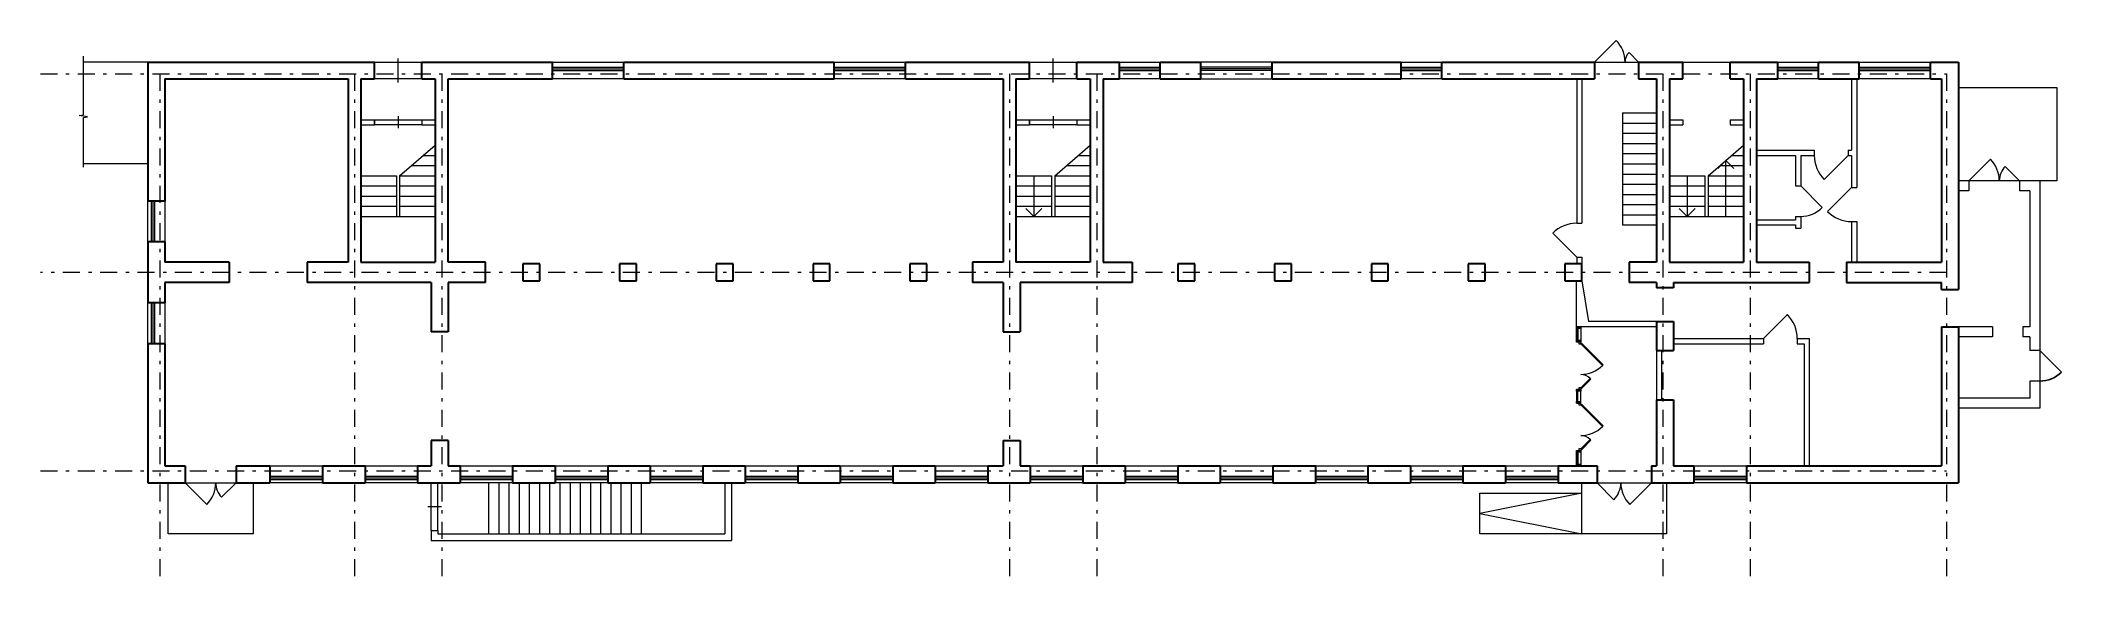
# Model space of a CAD drawing. Header units: metres. Extents: x 11.3 to 70.9, y 12 to 28.
import ezdxf

# ---------------------------------------------------------------- set-up
doc = ezdxf.new("R2010")
doc.units = ezdxf.units.M
doc.header["$MEASUREMENT"] = 0
doc.linetypes.add('( Dashdot )', pattern=[1.001, 0.5, -0.25, 0.001, -0.25])
doc.linetypes.add('DGN Style 3', pattern=[55.399213, 39.570866, -15.828346])

msp = doc.modelspace()

# ---------------------------------------------------------------- linework, layer by layer
at = {"color": 7, "linetype": 'Continuous', "lineweight": 0}
for p, q in [((12.609, 25.768), (12.609, 27.494)), ((21.883, 26.722), (21.883, 27.422)), ((41.183, 26.722), (41.183, 27.422)), ((21.183, 27.322), (22.583, 27.322)), ((21.183, 26.822), (21.183, 27.322)), ((21.183, 27.322), (21.183, 27.322)), ((22.583, 26.822), (21.183, 26.822)), ((22.583, 27.322), (22.583, 26.822)), ((26.433, 27.322), (28.533, 27.322)), ((26.433, 26.822), (26.433, 27.322)), ((26.433, 27.322), (26.433, 27.322)), ((26.433, 27.172), (28.533, 27.172)), ((26.433, 27.122), (28.533, 27.122)), ((26.433, 27.072), (28.533, 27.072)), ((28.533, 26.822), (26.433, 26.822)), ((28.533, 27.322), (28.533, 26.822)), ((34.733, 27.322), (36.833, 27.322)), ((34.733, 26.822), (34.733, 27.322)), ((34.733, 27.322), (34.733, 27.322)), ((34.733, 27.172), (36.833, 27.172)), ((34.733, 27.122), (36.833, 27.122)), ((34.733, 27.072), (36.833, 27.072)), ((36.833, 26.822), (34.733, 26.822)), ((36.833, 27.322), (36.833, 26.822)), ((40.483, 27.322), (41.883, 27.322)), ((40.483, 26.822), (40.483, 27.322)), ((40.483, 27.322), (40.483, 27.322)), ((41.883, 26.822), (40.483, 26.822)), ((41.883, 27.322), (41.883, 26.822)), ((43.133, 27.322), (44.333, 27.322)), ((43.133, 26.822), (43.133, 27.322)), ((43.133, 27.322), (43.133, 27.322)), ((43.133, 27.172), (44.333, 27.172)), ((43.133, 27.122), (44.333, 27.122)), ((43.133, 27.072), (44.333, 27.072)), ((44.333, 26.822), (43.133, 26.822)), ((44.333, 27.322), (44.333, 26.822)), ((47.633, 27.322), (45.533, 27.322)), ((45.533, 27.322), (45.533, 26.822)), ((45.533, 26.822), (47.633, 26.822)), ((47.633, 26.822), (47.633, 27.322)), ((47.633, 27.322), (47.633, 27.322)), ((51.433, 27.322), (52.633, 27.322)), ((51.433, 26.822), (51.433, 27.322)), ((51.433, 27.322), (51.433, 27.322)), ((51.433, 27.172), (52.633, 27.172)), ((51.433, 27.122), (52.633, 27.122)), ((51.433, 27.072), (52.633, 27.072)), ((52.633, 26.822), (51.433, 26.822)), ((52.633, 27.322), (52.633, 26.822)), ((57.133, 27.322), (58.433, 27.322)), ((59.733, 27.322), (61.133, 27.322)), ((62.533, 27.322), (63.733, 27.322)), ((62.533, 26.822), (62.533, 27.322)), ((62.533, 27.322), (62.533, 27.322)), ((62.533, 27.172), (63.733, 27.172)), ((62.533, 27.122), (63.733, 27.122)), ((62.533, 27.072), (63.733, 27.072)), ((63.733, 26.822), (62.533, 26.822)), ((63.733, 27.322), (63.733, 26.822)), ((64.933, 27.322), (67.033, 27.322)), ((64.933, 26.822), (64.933, 27.322)), ((64.933, 27.322), (64.933, 27.322)), ((64.933, 27.172), (67.033, 27.172)), ((64.933, 27.122), (67.033, 27.122)), ((64.933, 27.072), (67.033, 27.072)), ((67.033, 26.822), (64.933, 26.822)), ((67.033, 27.322), (67.033, 26.822)), ((12.488, 25.746), (12.609, 25.768)), ((12.73, 25.708), (12.488, 25.746)), ((12.609, 25.686), (12.73, 25.708)), ((12.609, 24.221), (12.609, 25.686)), ((21.183, 25.622), (22.583, 25.622)), ((21.183, 25.472), (21.183, 25.622)), ((21.183, 25.622), (21.183, 25.622)), ((21.883, 25.722), (21.883, 25.372)), ((22.583, 25.622), (22.583, 25.472)), ((40.483, 25.622), (41.883, 25.622)), ((40.483, 25.472), (40.483, 25.622)), ((40.483, 25.622), (40.483, 25.622)), ((41.183, 25.722), (41.183, 25.372)), ((41.883, 25.622), (41.883, 25.472)), ((22.583, 25.472), (21.183, 25.472)), ((41.883, 25.472), (40.483, 25.472)), ((57.958, 25.522), (58.958, 25.522)), ((57.958, 25.222), (58.958, 25.222)), ((21.928, 23.972), (22.978, 24.872)), ((22.628, 24.572), (22.978, 24.572)), ((41.228, 23.972), (42.278, 24.872)), ((41.928, 24.572), (42.278, 24.572)), ((57.958, 24.922), (58.958, 24.922)), ((57.958, 24.622), (58.958, 24.622)), ((60.478, 23.972), (61.528, 24.872)), ((60.77, 24.188), (61.003, 24.422)), ((61.003, 22.772), (61.003, 24.422)), ((61.237, 24.188), (61.003, 24.422)), ((61.178, 24.572), (61.528, 24.572)), ((20.788, 23.972), (21.838, 23.972)), ((21.838, 23.972), (21.838, 22.772)), ((21.928, 23.972), (21.928, 22.772)), ((21.928, 23.972), (22.978, 23.972)), ((22.278, 24.272), (22.978, 24.272)), ((40.088, 23.972), (41.138, 23.972)), ((40.613, 23.972), (40.613, 22.772)), ((41.138, 23.972), (41.138, 22.772)), ((41.228, 23.972), (41.228, 22.772)), ((41.228, 23.972), (42.278, 23.972)), ((41.578, 24.272), (42.278, 24.272)), ((57.958, 24.322), (58.958, 24.322)), ((57.958, 24.022), (58.958, 24.022)), ((59.338, 23.972), (60.388, 23.972)), ((59.863, 23.972), (59.863, 22.772)), ((60.388, 23.972), (60.388, 22.772)), ((60.478, 23.972), (60.478, 22.772)), ((60.478, 23.972), (61.528, 23.972)), ((60.828, 24.272), (61.528, 24.272)), ((20.788, 23.672), (21.838, 23.672)), ((20.788, 23.372), (21.838, 23.372)), ((21.928, 23.672), (22.978, 23.672)), ((21.928, 23.372), (22.978, 23.372)), ((40.088, 23.672), (41.138, 23.672)), ((40.088, 23.372), (41.138, 23.372)), ((41.228, 23.672), (42.278, 23.672)), ((41.228, 23.372), (42.278, 23.372)), ((57.958, 23.722), (58.958, 23.722)), ((57.958, 23.422), (58.958, 23.422)), ((59.338, 23.672), (60.388, 23.672)), ((59.338, 23.372), (60.388, 23.372)), ((60.478, 23.672), (61.528, 23.672)), ((60.478, 23.372), (61.528, 23.372)), ((63.058, 23.672), (63.208, 23.672)), ((14.508, 23.222), (15.008, 23.222)), ((14.508, 22.022), (14.508, 23.222)), ((14.508, 23.222), (14.508, 23.222)), ((14.608, 23.222), (14.608, 22.022)), ((14.658, 23.222), (14.658, 22.022)), ((14.708, 23.222), (14.708, 22.022)), ((15.008, 23.222), (15.008, 22.022)), ((20.788, 23.072), (21.838, 23.072)), ((20.788, 22.772), (22.978, 22.772)), ((21.928, 23.072), (22.978, 23.072)), ((40.088, 23.072), (41.138, 23.072)), ((40.088, 22.772), (42.278, 22.772)), ((40.38, 23.006), (40.613, 22.772)), ((40.847, 23.006), (40.613, 22.772)), ((41.228, 23.072), (42.278, 23.072)), ((57.958, 23.122), (58.958, 23.122)), ((57.958, 22.822), (58.958, 22.822)), ((59.338, 23.072), (60.388, 23.072)), ((59.338, 22.772), (61.528, 22.772)), ((59.63, 23.006), (59.863, 22.772)), ((60.097, 23.006), (59.863, 22.772)), ((60.478, 23.072), (61.528, 23.072)), ((15.008, 22.022), (14.508, 22.022)), ((14.508, 20.222), (15.008, 20.222)), ((14.508, 19.022), (14.508, 20.222)), ((14.508, 20.222), (14.508, 20.222)), ((14.608, 20.222), (14.608, 19.022)), ((14.658, 20.222), (14.658, 19.022)), ((14.708, 20.222), (14.708, 19.022)), ((15.008, 20.222), (15.008, 19.022)), ((56.606, 19.072), (56.606, 19.522)), ((56.606, 19.522), (56.726, 19.522)), ((56.726, 19.072), (56.606, 19.072)), ((56.616, 19.112), (56.616, 19.482)), ((56.616, 19.482), (56.641, 19.482)), ((56.641, 19.112), (56.616, 19.112)), ((56.616, 19.112), (56.616, 19.112)), ((56.641, 19.482), (56.641, 19.112)), ((56.726, 19.522), (56.726, 19.072)), ((56.726, 19.522), (56.726, 19.522)), ((15.008, 19.022), (14.508, 19.022)), ((70.258, 18.822), (70.258, 17.922)), ((56.726, 17.672), (56.606, 17.672)), ((56.606, 17.672), (56.606, 17.272)), ((56.606, 17.272), (56.726, 17.272)), ((56.616, 17.632), (56.616, 17.312)), ((56.641, 17.632), (56.616, 17.632)), ((56.616, 17.632), (56.616, 17.632)), ((56.616, 17.312), (56.641, 17.312)), ((56.641, 17.312), (56.641, 17.632)), ((56.726, 17.272), (56.726, 17.672)), ((56.726, 17.272), (56.726, 17.272)), ((56.606, 15.872), (56.726, 15.872)), ((56.606, 15.422), (56.606, 15.872)), ((56.606, 15.872), (56.606, 15.872)), ((56.616, 15.462), (56.616, 15.832)), ((56.616, 15.832), (56.641, 15.832)), ((56.641, 15.832), (56.641, 15.462)), ((56.726, 15.872), (56.726, 15.422)), ((15.608, 14.922), (17.108, 14.922)), ((18.108, 15.422), (19.658, 15.422)), ((18.108, 14.922), (18.108, 15.422)), ((18.108, 15.422), (18.108, 15.422)), ((18.108, 15.122), (19.658, 15.122)), ((18.108, 15.072), (19.658, 15.072)), ((18.108, 15.022), (19.658, 15.022)), ((19.658, 14.922), (18.108, 14.922)), ((19.658, 15.422), (19.658, 14.922)), ((20.908, 15.422), (22.458, 15.422)), ((20.908, 14.922), (20.908, 15.422)), ((20.908, 15.422), (20.908, 15.422)), ((20.908, 15.122), (22.458, 15.122)), ((20.908, 15.072), (22.458, 15.072)), ((20.908, 15.022), (22.458, 15.022)), ((22.458, 14.922), (20.908, 14.922)), ((22.458, 15.422), (22.458, 14.922)), ((22.858, 13.522), (22.858, 14.922)), ((23.058, 13.522), (23.058, 14.922)), ((23.708, 15.422), (25.258, 15.422)), ((23.708, 14.922), (23.708, 15.422)), ((23.708, 15.422), (23.708, 15.422)), ((23.708, 15.122), (25.258, 15.122)), ((23.708, 15.072), (25.258, 15.072)), ((23.708, 15.022), (25.258, 15.022)), ((25.258, 14.922), (23.708, 14.922)), ((24.858, 13.422), (24.858, 14.922)), ((25.158, 13.422), (25.158, 14.922)), ((25.258, 15.422), (25.258, 14.922)), ((25.458, 13.422), (25.458, 14.922)), ((25.758, 13.422), (25.758, 14.922)), ((26.058, 13.422), (26.058, 14.922)), ((26.358, 13.422), (26.358, 14.922)), ((26.508, 15.422), (28.058, 15.422)), ((26.508, 14.922), (26.508, 15.422)), ((26.508, 15.422), (26.508, 15.422)), ((26.508, 15.122), (28.058, 15.122)), ((26.508, 15.072), (28.058, 15.072)), ((26.508, 15.022), (28.058, 15.022)), ((28.058, 14.922), (26.508, 14.922)), ((26.658, 13.422), (26.658, 14.922)), ((26.958, 13.422), (26.958, 14.922)), ((27.258, 13.422), (27.258, 14.922)), ((27.558, 13.422), (27.558, 14.922)), ((27.858, 13.422), (27.858, 14.922)), ((28.058, 15.422), (28.058, 14.922)), ((28.158, 13.422), (28.158, 14.922)), ((28.458, 13.422), (28.458, 14.922)), ((28.758, 13.422), (28.758, 14.922)), ((29.308, 15.422), (30.858, 15.422)), ((29.308, 14.922), (29.308, 15.422)), ((29.308, 15.422), (29.308, 15.422)), ((29.308, 15.122), (30.858, 15.122)), ((29.308, 15.072), (30.858, 15.072)), ((29.308, 15.022), (30.858, 15.022)), ((30.858, 14.922), (29.308, 14.922)), ((30.858, 15.422), (30.858, 14.922)), ((32.108, 15.422), (33.658, 15.422)), ((32.108, 14.922), (32.108, 15.422)), ((32.108, 15.422), (32.108, 15.422)), ((32.108, 15.122), (33.658, 15.122)), ((32.108, 15.072), (33.658, 15.072)), ((32.108, 15.022), (33.658, 15.022)), ((33.658, 14.922), (32.108, 14.922)), ((33.658, 15.422), (33.658, 14.922)), ((34.908, 15.422), (36.458, 15.422)), ((34.908, 14.922), (34.908, 15.422)), ((34.908, 15.422), (34.908, 15.422)), ((34.908, 15.122), (36.458, 15.122)), ((34.908, 15.072), (36.458, 15.072)), ((34.908, 15.022), (36.458, 15.022)), ((36.458, 14.922), (34.908, 14.922)), ((36.458, 15.422), (36.458, 14.922)), ((37.708, 15.422), (39.258, 15.422)), ((37.708, 14.922), (37.708, 15.422)), ((37.708, 15.422), (37.708, 15.422)), ((37.708, 15.122), (39.258, 15.122)), ((37.708, 15.072), (39.258, 15.072)), ((37.708, 15.022), (39.258, 15.022)), ((39.258, 14.922), (37.708, 14.922)), ((39.258, 15.422), (39.258, 14.922)), ((40.508, 15.422), (42.058, 15.422)), ((40.508, 14.922), (40.508, 15.422)), ((40.508, 15.422), (40.508, 15.422)), ((40.508, 15.122), (42.058, 15.122)), ((40.508, 15.072), (42.058, 15.072)), ((40.508, 15.022), (42.058, 15.022)), ((42.058, 14.922), (40.508, 14.922)), ((42.058, 15.422), (42.058, 14.922)), ((43.308, 15.422), (44.858, 15.422)), ((43.308, 14.922), (43.308, 15.422)), ((43.308, 15.422), (43.308, 15.422)), ((43.308, 15.122), (44.858, 15.122)), ((43.308, 15.072), (44.858, 15.072)), ((43.308, 15.022), (44.858, 15.022)), ((44.858, 14.922), (43.308, 14.922)), ((44.858, 15.422), (44.858, 14.922)), ((46.108, 15.422), (47.658, 15.422)), ((46.108, 14.922), (46.108, 15.422)), ((46.108, 15.422), (46.108, 15.422)), ((46.108, 15.122), (47.658, 15.122)), ((46.108, 15.072), (47.658, 15.072)), ((46.108, 15.022), (47.658, 15.022)), ((47.658, 14.922), (46.108, 14.922)), ((47.658, 15.422), (47.658, 14.922)), ((48.908, 15.422), (50.458, 15.422)), ((48.908, 14.922), (48.908, 15.422)), ((48.908, 15.422), (48.908, 15.422)), ((48.908, 15.122), (50.458, 15.122)), ((48.908, 15.072), (50.458, 15.072)), ((48.908, 15.022), (50.458, 15.022)), ((50.458, 14.922), (48.908, 14.922)), ((50.458, 15.422), (50.458, 14.922)), ((51.708, 15.422), (53.258, 15.422)), ((51.708, 14.922), (51.708, 15.422)), ((51.708, 15.422), (51.708, 15.422)), ((51.708, 15.122), (53.258, 15.122)), ((51.708, 15.072), (53.258, 15.072)), ((51.708, 15.022), (53.258, 15.022)), ((53.258, 14.922), (51.708, 14.922)), ((53.258, 15.422), (53.258, 14.922)), ((54.508, 15.422), (56.058, 15.422)), ((54.508, 14.922), (54.508, 15.422)), ((54.508, 15.422), (54.508, 15.422)), ((54.508, 15.122), (56.058, 15.122)), ((54.508, 15.072), (56.058, 15.072)), ((54.508, 15.022), (56.058, 15.022)), ((56.058, 14.922), (54.508, 14.922)), ((56.058, 15.422), (56.058, 14.922)), ((56.726, 15.422), (56.606, 15.422)), ((56.641, 15.462), (56.616, 15.462)), ((56.616, 15.462), (56.616, 15.462)), ((60.058, 15.422), (61.608, 15.422)), ((60.058, 14.922), (60.058, 15.422)), ((60.058, 15.422), (60.058, 15.422)), ((60.058, 15.122), (61.608, 15.122)), ((60.058, 15.072), (61.608, 15.072)), ((60.058, 15.022), (61.608, 15.022)), ((61.608, 14.922), (60.058, 14.922)), ((61.608, 15.422), (61.608, 14.922)), ((56.758, 14.622), (53.758, 14.022)), ((22.758, 14.222), (23.158, 14.222)), ((53.758, 14.022), (56.758, 13.422))]:
    msp.add_line(p, q, dxfattribs=at)
at = {"color": 7, "linetype": 'Continuous', "lineweight": 13}
for p, q in [((57.133, 27.322), (57.77, 27.958)), ((58.433, 27.322), (58.151, 27.604)), ((56.608, 26.822), (56.608, 22.572)), ((56.758, 26.822), (56.758, 22.572)), ((64.708, 26.822), (64.708, 24.722)), ((64.858, 26.822), (64.858, 23.622)), ((67.858, 23.822), (67.858, 26.572)), ((67.858, 26.572), (70.758, 26.572)), ((70.758, 26.572), (70.758, 23.822)), ((20.788, 25.622), (21.183, 25.622)), ((21.183, 25.622), (21.183, 25.472)), ((22.583, 25.622), (22.583, 25.472)), ((22.583, 25.622), (22.978, 25.622)), ((40.088, 25.622), (40.483, 25.622)), ((40.483, 25.622), (40.483, 25.472)), ((41.883, 25.622), (41.883, 25.472)), ((41.883, 25.622), (42.278, 25.622)), ((57.958, 25.822), (58.958, 25.822)), ((57.958, 25.822), (57.958, 22.522)), ((59.338, 25.622), (59.733, 25.622)), ((59.733, 25.622), (59.733, 25.472)), ((61.133, 25.622), (61.133, 25.472)), ((61.133, 25.622), (61.528, 25.622)), ((20.788, 25.472), (21.183, 25.472)), ((22.583, 25.472), (22.978, 25.472)), ((40.088, 25.472), (40.483, 25.472)), ((41.883, 25.472), (42.278, 25.472)), ((59.338, 25.472), (59.733, 25.472)), ((61.133, 25.472), (61.528, 25.472)), ((61.908, 24.722), (63.608, 24.722)), ((61.908, 24.572), (63.058, 24.572)), ((63.058, 24.572), (63.058, 23.672)), ((63.208, 24.572), (63.208, 23.672)), ((63.208, 24.572), (63.608, 24.572)), ((63.608, 24.722), (63.608, 24.572)), ((64.608, 24.572), (63.901, 23.865)), ((64.608, 24.722), (64.608, 24.572)), ((64.608, 24.722), (64.708, 24.722)), ((64.608, 24.572), (64.708, 24.572)), ((64.708, 24.572), (64.708, 23.622)), ((68.158, 23.822), (68.796, 24.459)), ((70.758, 23.822), (67.858, 23.822)), ((67.858, 23.822), (67.858, 23.822)), ((68.158, 23.822), (68.158, 23.522)), ((69.658, 23.822), (69.235, 24.245)), ((69.658, 23.822), (69.658, 23.522)), ((70.258, 23.822), (70.258, 18.822)), ((63.058, 23.672), (63.208, 23.672)), ((63.208, 23.672), (63.845, 23.035)), ((64.708, 23.622), (64.001, 22.915)), ((64.708, 23.622), (64.858, 23.622)), ((68.158, 23.522), (67.858, 23.522)), ((69.958, 23.522), (69.658, 23.522)), ((69.958, 23.522), (69.958, 19.522)), ((61.908, 22.672), (63.058, 22.672)), ((63.058, 22.772), (63.208, 22.772)), ((63.058, 22.772), (63.058, 22.672)), ((63.208, 22.772), (63.208, 22.422)), ((56.608, 21.572), (55.901, 22.279)), ((56.608, 22.572), (56.758, 22.572)), ((57.958, 22.522), (58.958, 22.522)), ((61.908, 22.522), (63.058, 22.522)), ((63.058, 22.522), (63.058, 22.422)), ((63.058, 22.422), (63.208, 22.422)), ((64.708, 22.622), (64.858, 22.622)), ((64.708, 22.622), (64.708, 21.422)), ((64.858, 22.622), (64.858, 21.422)), ((56.608, 21.572), (56.758, 21.572)), ((56.608, 21.572), (56.608, 21.372)), ((56.758, 21.572), (56.758, 21.372)), ((56.606, 19.472), (56.606, 20.872)), ((56.758, 20.872), (56.958, 19.672)), ((58.958, 19.672), (56.958, 19.672)), ((62.108, 19.172), (62.816, 19.879)), ((58.958, 19.522), (56.606, 19.522)), ((56.726, 19.497), (56.606, 19.497)), ((56.616, 19.472), (56.606, 19.472)), ((56.606, 19.072), (56.606, 19.122)), ((56.606, 19.122), (56.616, 19.122)), ((56.726, 19.097), (56.606, 19.097)), ((56.616, 19.072), (56.606, 19.072)), ((56.616, 19.522), (56.616, 19.472)), ((56.616, 19.522), (56.616, 19.522)), ((56.616, 19.512), (56.641, 19.512)), ((56.641, 19.482), (56.616, 19.482)), ((56.616, 19.122), (56.616, 19.072)), ((56.616, 19.122), (56.616, 19.122)), ((56.616, 19.112), (56.641, 19.112)), ((56.641, 19.082), (56.616, 19.082)), ((56.641, 19.512), (56.641, 19.522)), ((56.641, 19.472), (56.641, 19.482)), ((56.726, 19.472), (56.641, 19.472)), ((56.641, 19.112), (56.641, 19.122)), ((56.641, 19.122), (56.726, 19.122)), ((56.641, 19.072), (56.641, 19.082)), ((56.726, 19.072), (56.641, 19.072)), ((56.656, 19.472), (56.656, 19.522)), ((56.656, 19.072), (56.656, 19.122)), ((56.676, 19.072), (56.676, 19.022)), ((56.676, 19.072), (56.676, 19.072)), ((56.726, 19.522), (56.726, 19.472)), ((56.726, 19.522), (56.726, 19.522)), ((56.726, 19.022), (56.726, 19.122)), ((56.726, 19.122), (56.726, 19.122)), ((59.458, 19.172), (62.108, 19.172)), ((62.108, 19.172), (62.108, 19.022)), ((63.108, 19.172), (63.108, 19.022)), ((63.108, 19.172), (63.458, 19.172)), ((63.458, 19.172), (63.458, 15.422)), ((68.858, 19.522), (67.858, 19.522)), ((68.858, 19.222), (67.858, 19.222)), ((68.858, 19.522), (68.858, 19.222)), ((69.958, 19.522), (69.758, 19.522)), ((69.758, 19.522), (69.758, 19.222)), ((69.958, 19.222), (69.758, 19.222)), ((69.958, 19.222), (69.958, 18.822)), ((56.676, 19.022), (56.726, 19.022)), ((56.748, 19.043), (56.726, 19.022)), ((56.726, 19.022), (57.367, 18.381)), ((56.726, 19.022), (56.726, 19.022)), ((57.389, 18.402), (56.748, 19.043)), ((58.958, 18.822), (58.958, 17.372)), ((59.108, 18.822), (59.108, 17.372)), ((59.458, 19.022), (62.108, 19.022)), ((63.108, 19.022), (63.308, 19.022)), ((63.308, 19.022), (63.308, 15.422)), ((70.258, 18.822), (69.958, 18.822)), ((70.258, 18.822), (70.895, 18.185)), ((56.726, 17.722), (57.005, 18)), ((57.026, 17.979), (56.748, 17.7)), ((57.005, 18), (57.026, 17.979)), ((57.367, 18.381), (57.389, 18.402)), ((70.258, 17.922), (69.958, 17.922)), ((69.958, 17.922), (69.958, 17.422)), ((70.258, 17.922), (70.258, 17.122)), ((56.606, 17.622), (56.606, 17.672)), ((56.606, 17.672), (56.616, 17.672)), ((56.726, 17.647), (56.606, 17.647)), ((56.616, 17.622), (56.606, 17.622)), ((56.606, 17.272), (56.606, 17.322)), ((56.606, 17.322), (56.616, 17.322)), ((56.726, 17.297), (56.606, 17.297)), ((56.616, 17.272), (56.606, 17.272)), ((56.616, 17.672), (56.616, 17.622)), ((56.616, 17.672), (56.616, 17.672)), ((56.616, 17.662), (56.641, 17.662)), ((56.641, 17.632), (56.616, 17.632)), ((56.616, 17.322), (56.616, 17.272)), ((56.616, 17.322), (56.616, 17.322)), ((56.616, 17.312), (56.641, 17.312)), ((56.641, 17.282), (56.616, 17.282)), ((56.641, 17.662), (56.641, 17.672)), ((56.641, 17.672), (56.726, 17.672)), ((56.641, 17.622), (56.641, 17.632)), ((56.726, 17.622), (56.641, 17.622)), ((56.641, 17.312), (56.641, 17.322)), ((56.641, 17.322), (56.726, 17.322)), ((56.641, 17.272), (56.641, 17.282)), ((56.726, 17.272), (56.641, 17.272)), ((56.656, 17.622), (56.656, 17.672)), ((56.656, 17.322), (56.656, 17.272)), ((56.676, 17.722), (56.676, 17.672)), ((56.726, 17.722), (56.676, 17.722)), ((56.676, 17.722), (56.676, 17.722)), ((56.676, 17.272), (56.676, 17.222)), ((56.676, 17.272), (56.676, 17.272)), ((56.748, 17.7), (56.726, 17.722)), ((56.726, 17.722), (56.726, 17.722)), ((56.726, 17.722), (56.726, 17.622)), ((56.726, 17.672), (56.726, 17.672)), ((56.726, 17.222), (56.726, 17.322)), ((56.726, 17.322), (56.726, 17.322)), ((69.958, 17.422), (67.858, 17.422)), ((56.676, 17.222), (56.726, 17.222)), ((56.748, 17.243), (56.726, 17.222)), ((56.726, 17.222), (57.367, 16.581)), ((56.726, 17.222), (56.726, 17.222)), ((57.389, 16.602), (56.748, 17.243)), ((70.258, 17.122), (67.858, 17.122)), ((56.726, 15.922), (57.005, 16.2)), ((57.026, 16.179), (56.748, 15.9)), ((57.005, 16.2), (57.026, 16.179)), ((57.367, 16.581), (57.389, 16.602)), ((56.606, 15.822), (56.606, 15.872)), ((56.606, 15.872), (56.616, 15.872)), ((56.726, 15.847), (56.606, 15.847)), ((56.616, 15.822), (56.606, 15.822)), ((56.616, 15.872), (56.616, 15.822)), ((56.616, 15.872), (56.616, 15.872)), ((56.616, 15.862), (56.641, 15.862)), ((56.641, 15.832), (56.616, 15.832)), ((56.641, 15.862), (56.641, 15.872)), ((56.641, 15.872), (56.726, 15.872)), ((56.641, 15.822), (56.641, 15.832)), ((56.726, 15.822), (56.641, 15.822)), ((56.656, 15.822), (56.656, 15.872)), ((56.676, 15.922), (56.676, 15.872)), ((56.726, 15.922), (56.676, 15.922)), ((56.676, 15.922), (56.676, 15.922)), ((56.748, 15.9), (56.726, 15.922)), ((56.726, 15.922), (56.726, 15.922)), ((56.726, 15.922), (56.726, 15.822)), ((56.726, 15.872), (56.726, 15.872)), ((15.108, 14.922), (17.608, 14.922)), ((15.108, 13.422), (15.108, 14.922)), ((15.108, 14.922), (15.108, 14.922)), ((15.608, 14.922), (16.245, 14.285)), ((17.108, 14.922), (16.684, 14.497)), ((17.608, 14.922), (17.608, 13.422)), ((24.558, 13.422), (24.558, 14.922)), ((29.058, 13.422), (29.058, 14.922)), ((31.508, 14.922), (31.508, 13.422)), ((31.708, 14.922), (31.708, 13.222)), ((56.606, 15.422), (56.606, 15.472)), ((56.606, 15.472), (56.616, 15.472)), ((56.726, 15.447), (56.606, 15.447)), ((56.616, 15.422), (56.606, 15.422)), ((56.616, 15.472), (56.616, 15.422)), ((56.616, 15.472), (56.616, 15.472)), ((56.616, 15.462), (56.641, 15.462)), ((56.641, 15.432), (56.616, 15.432)), ((56.641, 15.462), (56.641, 15.472)), ((56.641, 15.472), (56.726, 15.472)), ((56.641, 15.422), (56.641, 15.432)), ((56.726, 15.422), (56.641, 15.422)), ((56.656, 15.472), (56.656, 15.422)), ((56.726, 15.472), (56.726, 15.422)), ((56.726, 15.472), (56.726, 15.472)), ((56.758, 13.422), (56.758, 14.922)), ((56.758, 14.922), (56.758, 14.922)), ((56.758, 14.922), (59.258, 14.922)), ((57.208, 14.922), (57.703, 14.427)), ((58.808, 14.922), (58.172, 14.285)), ((59.258, 14.922), (59.258, 13.422)), ((53.758, 13.422), (53.758, 14.622)), ((53.758, 14.622), (56.758, 14.622)), ((17.608, 13.422), (15.108, 13.422)), ((22.858, 13.522), (22.858, 13.222)), ((22.858, 13.522), (23.058, 13.522)), ((22.858, 13.222), (31.708, 13.222)), ((23.058, 13.522), (23.058, 13.422)), ((23.058, 13.422), (31.508, 13.422)), ((59.258, 13.422), (53.758, 13.422))]:
    msp.add_line(p, q, dxfattribs=at)
at = {"color": 1, "linetype": '( Dashdot )', "lineweight": 0}
for p, q in [((11.344, 26.972), (67.508, 26.972)), ((14.858, 26.972), (14.858, 12.014)), ((20.598, 26.972), (20.598, 12.014)), ((23.168, 26.972), (23.168, 12.014)), ((39.898, 26.972), (39.898, 12.014)), ((42.468, 26.972), (42.468, 12.014)), ((59.148, 26.972), (59.148, 12.014)), ((61.718, 26.972), (61.718, 12.014)), ((67.508, 26.972), (67.508, 12.014)), ((67.508, 21.122), (11.344, 21.122)), ((11.344, 15.272), (67.508, 15.272))]:
    msp.add_line(p, q, dxfattribs=at)
at = {"color": 7, "linetype": 'DGN Style 3', "lineweight": 0}
for p, q in [((14.508, 27.322), (12.609, 27.322)), ((14.508, 24.322), (12.609, 24.322))]:
    msp.add_line(p, q, dxfattribs=at)
at = {"color": 7, "linetype": 'Continuous', "lineweight": 30}
for p, q in [((14.508, 27.322), (21.183, 27.322)), ((14.508, 27.322), (14.508, 23.222)), ((15.008, 26.822), (20.408, 26.822)), ((15.008, 26.822), (15.008, 23.222)), ((20.408, 26.822), (20.408, 21.422)), ((20.788, 26.822), (20.788, 21.422)), ((20.788, 26.822), (21.183, 26.822)), ((21.183, 26.822), (21.183, 27.322)), ((22.583, 26.822), (22.583, 27.322)), ((22.583, 27.322), (26.433, 27.322)), ((22.583, 26.822), (22.978, 26.822)), ((22.978, 26.822), (22.978, 21.422)), ((23.358, 21.422), (23.358, 26.822)), ((23.358, 26.822), (26.433, 26.822)), ((26.433, 26.822), (26.433, 27.322)), ((28.533, 26.822), (28.533, 27.322)), ((28.533, 27.322), (34.733, 27.322)), ((28.533, 26.822), (34.733, 26.822)), ((34.733, 26.822), (34.733, 27.322)), ((36.833, 26.822), (36.833, 27.322)), ((36.833, 27.322), (40.483, 27.322)), ((36.833, 26.822), (39.708, 26.822)), ((39.708, 26.822), (39.708, 21.422)), ((40.088, 26.822), (40.088, 21.422)), ((40.088, 26.822), (40.483, 26.822)), ((40.483, 26.822), (40.483, 27.322)), ((41.883, 26.822), (41.883, 27.322)), ((41.883, 27.322), (43.133, 27.322)), ((41.883, 26.822), (42.278, 26.822)), ((42.278, 26.822), (42.278, 21.422)), ((42.658, 26.822), (42.658, 21.422)), ((42.658, 26.822), (43.133, 26.822)), ((43.133, 26.822), (43.133, 27.322)), ((44.333, 26.822), (44.333, 27.322)), ((44.333, 27.322), (45.533, 27.322)), ((44.333, 26.822), (45.533, 26.822)), ((45.533, 26.822), (45.533, 27.322)), ((47.633, 26.822), (47.633, 27.322)), ((47.633, 27.322), (51.433, 27.322)), ((47.633, 26.822), (51.433, 26.822)), ((51.433, 26.822), (51.433, 27.322)), ((52.633, 26.822), (52.633, 27.322)), ((52.633, 27.322), (57.133, 27.322)), ((52.633, 26.822), (57.133, 26.822)), ((57.133, 27.322), (57.133, 26.822)), ((58.433, 27.322), (58.433, 26.822)), ((58.433, 27.322), (59.733, 27.322)), ((58.433, 26.822), (58.958, 26.822)), ((58.958, 26.822), (58.958, 21.422)), ((59.338, 26.822), (59.733, 26.822)), ((59.338, 26.822), (59.338, 21.422)), ((59.733, 26.822), (59.733, 27.322)), ((61.133, 26.822), (61.133, 27.322)), ((61.133, 27.322), (62.533, 27.322)), ((61.133, 26.822), (61.528, 26.822)), ((61.528, 26.822), (61.528, 21.422)), ((61.908, 26.822), (61.908, 21.422)), ((61.908, 26.822), (62.533, 26.822)), ((62.533, 26.822), (62.533, 27.322)), ((63.733, 26.822), (63.733, 27.322)), ((63.733, 27.322), (64.933, 27.322)), ((63.733, 26.822), (64.933, 26.822)), ((64.933, 26.822), (64.933, 27.322)), ((67.033, 26.822), (67.033, 27.322)), ((67.033, 27.322), (67.858, 27.322)), ((67.033, 26.822), (67.358, 26.822)), ((67.358, 26.822), (67.358, 21.422)), ((67.858, 27.322), (67.858, 20.622)), ((15.008, 23.222), (14.508, 23.222)), ((15.008, 22.022), (14.508, 22.022)), ((14.508, 22.022), (14.508, 20.222)), ((15.008, 22.022), (15.008, 21.422)), ((16.908, 21.422), (15.008, 21.422)), ((16.908, 21.422), (16.908, 20.822)), ((19.208, 21.422), (19.208, 20.822)), ((20.408, 21.422), (19.208, 21.422)), ((20.788, 21.422), (22.978, 21.422)), ((24.458, 21.422), (23.358, 21.422)), ((24.458, 20.822), (24.458, 21.422)), ((25.558, 21.372), (25.558, 20.872)), ((26.058, 21.372), (25.558, 21.372)), ((25.558, 21.372), (25.558, 21.372)), ((25.558, 20.872), (26.058, 20.872)), ((26.058, 20.872), (26.058, 21.372)), ((28.408, 21.372), (28.408, 20.872)), ((28.908, 21.372), (28.408, 21.372)), ((28.408, 21.372), (28.408, 21.372)), ((28.408, 20.872), (28.908, 20.872)), ((28.908, 20.872), (28.908, 21.372)), ((31.258, 21.372), (31.258, 20.872)), ((31.758, 21.372), (31.258, 21.372)), ((31.258, 21.372), (31.258, 21.372)), ((31.258, 20.872), (31.758, 20.872)), ((31.758, 20.872), (31.758, 21.372)), ((34.108, 21.372), (34.108, 20.872)), ((34.608, 21.372), (34.108, 21.372)), ((34.108, 21.372), (34.108, 21.372)), ((34.108, 20.872), (34.608, 20.872)), ((34.608, 20.872), (34.608, 21.372)), ((36.958, 21.372), (36.958, 20.872)), ((37.458, 21.372), (36.958, 21.372)), ((36.958, 21.372), (36.958, 21.372)), ((36.958, 20.872), (37.458, 20.872)), ((37.458, 20.872), (37.458, 21.372)), ((39.708, 21.422), (38.808, 21.422)), ((38.808, 21.422), (38.808, 20.822)), ((42.278, 21.422), (40.088, 21.422)), ((42.658, 21.422), (43.508, 21.422)), ((43.508, 21.422), (43.508, 20.822)), ((44.858, 21.372), (44.858, 20.872)), ((45.358, 21.372), (44.858, 21.372)), ((44.858, 21.372), (44.858, 21.372)), ((44.858, 20.872), (45.358, 20.872)), ((45.358, 20.872), (45.358, 21.372)), ((47.708, 21.372), (47.708, 20.872)), ((48.208, 21.372), (47.708, 21.372)), ((47.708, 21.372), (47.708, 21.372)), ((47.708, 20.872), (48.208, 20.872)), ((48.208, 20.872), (48.208, 21.372)), ((50.558, 21.372), (50.558, 20.872)), ((51.058, 21.372), (50.558, 21.372)), ((50.558, 21.372), (50.558, 21.372)), ((50.558, 20.872), (51.058, 20.872)), ((51.058, 20.872), (51.058, 21.372)), ((53.408, 21.372), (53.408, 20.872)), ((53.908, 21.372), (53.408, 21.372)), ((53.408, 21.372), (53.408, 21.372)), ((53.408, 20.872), (53.908, 20.872)), ((53.908, 20.872), (53.908, 21.372)), ((56.258, 21.372), (56.258, 20.872)), ((56.758, 21.372), (56.258, 21.372)), ((56.258, 21.372), (56.258, 21.372)), ((56.258, 20.872), (56.758, 20.872)), ((56.758, 20.872), (56.758, 21.372)), ((58.158, 21.422), (58.158, 20.822)), ((58.958, 21.422), (58.158, 21.422)), ((59.338, 21.422), (61.528, 21.422)), ((61.908, 21.422), (63.458, 21.422)), ((63.458, 21.422), (63.458, 20.822)), ((64.558, 21.422), (64.558, 20.822)), ((64.558, 21.422), (67.358, 21.422)), ((15.008, 20.822), (15.008, 20.222)), ((16.908, 20.822), (15.008, 20.822)), ((22.858, 20.822), (19.208, 20.822)), ((22.858, 20.822), (22.858, 19.372)), ((24.458, 20.822), (23.358, 20.822)), ((23.358, 20.822), (23.358, 19.372)), ((39.708, 20.822), (38.808, 20.822)), ((39.708, 20.822), (39.708, 19.372)), ((40.208, 20.822), (40.208, 19.372)), ((43.508, 20.822), (40.208, 20.822)), ((58.958, 20.822), (58.158, 20.822)), ((58.958, 20.822), (58.958, 20.672)), ((59.458, 20.672), (58.958, 20.672)), ((59.458, 20.822), (63.458, 20.822)), ((59.458, 20.822), (59.458, 20.672)), ((64.558, 20.822), (67.358, 20.822)), ((67.358, 20.622), (67.358, 20.822)), ((67.358, 20.622), (67.858, 20.622)), ((15.008, 20.222), (14.508, 20.222)), ((58.958, 19.672), (59.458, 19.672)), ((58.958, 19.672), (58.958, 18.822)), ((59.458, 19.672), (59.458, 18.822)), ((23.358, 19.372), (22.858, 19.372)), ((39.708, 19.372), (40.208, 19.372)), ((67.358, 19.522), (67.858, 19.522)), ((67.358, 19.522), (67.358, 15.422)), ((67.858, 19.522), (67.858, 14.922)), ((15.008, 19.022), (14.508, 19.022)), ((14.508, 19.022), (14.508, 14.922)), ((15.008, 19.022), (15.008, 15.422)), ((58.958, 18.822), (59.458, 18.822)), ((58.958, 17.372), (59.458, 17.372)), ((58.958, 17.372), (58.958, 15.422)), ((59.458, 17.372), (59.458, 15.422)), ((23.358, 16.172), (22.858, 16.172)), ((22.858, 16.172), (22.858, 15.422)), ((23.358, 16.172), (23.358, 15.422)), ((39.708, 16.172), (40.208, 16.172)), ((39.708, 16.172), (39.708, 15.422)), ((40.208, 16.172), (40.208, 15.422)), ((14.508, 14.922), (15.608, 14.922)), ((15.008, 15.422), (15.608, 15.422)), ((15.608, 15.422), (15.608, 14.922)), ((17.108, 15.422), (17.108, 14.922)), ((17.108, 15.422), (18.108, 15.422)), ((17.108, 14.922), (18.108, 14.922)), ((18.108, 15.422), (18.108, 14.922)), ((19.658, 15.422), (20.908, 15.422)), ((19.658, 15.422), (19.658, 14.922)), ((19.658, 14.922), (20.908, 14.922)), ((20.908, 15.422), (20.908, 14.922)), ((22.458, 15.422), (22.858, 15.422)), ((22.458, 15.422), (22.458, 14.922)), ((22.458, 14.922), (23.708, 14.922)), ((23.358, 15.422), (23.708, 15.422)), ((23.708, 15.422), (23.708, 14.922)), ((25.258, 15.422), (26.508, 15.422)), ((25.258, 15.422), (25.258, 14.922)), ((25.258, 14.922), (26.508, 14.922)), ((26.508, 15.422), (26.508, 14.922)), ((28.058, 15.422), (29.308, 15.422)), ((28.058, 15.422), (28.058, 14.922)), ((28.058, 14.922), (29.308, 14.922)), ((29.308, 15.422), (29.308, 14.922)), ((30.858, 15.422), (32.108, 15.422)), ((30.858, 15.422), (30.858, 14.922)), ((30.858, 14.922), (32.108, 14.922)), ((32.108, 15.422), (32.108, 14.922)), ((33.658, 15.422), (34.908, 15.422)), ((33.658, 15.422), (33.658, 14.922)), ((33.658, 14.922), (34.908, 14.922)), ((34.908, 15.422), (34.908, 14.922)), ((36.458, 15.422), (37.708, 15.422)), ((36.458, 15.422), (36.458, 14.922)), ((36.458, 14.922), (37.708, 14.922)), ((37.708, 15.422), (37.708, 14.922)), ((39.258, 15.422), (39.708, 15.422)), ((39.258, 15.422), (39.258, 14.922)), ((39.258, 14.922), (40.508, 14.922)), ((40.208, 15.422), (40.508, 15.422)), ((40.508, 15.422), (40.508, 14.922)), ((42.058, 15.422), (43.308, 15.422)), ((42.058, 15.422), (42.058, 14.922)), ((42.058, 14.922), (43.308, 14.922)), ((43.308, 15.422), (43.308, 14.922)), ((44.858, 15.422), (46.108, 15.422)), ((44.858, 15.422), (44.858, 14.922)), ((44.858, 14.922), (46.108, 14.922)), ((46.108, 15.422), (46.108, 14.922)), ((47.658, 15.422), (48.908, 15.422)), ((47.658, 15.422), (47.658, 14.922)), ((47.658, 14.922), (48.908, 14.922)), ((48.908, 15.422), (48.908, 14.922)), ((50.458, 15.422), (51.708, 15.422)), ((50.458, 15.422), (50.458, 14.922)), ((50.458, 14.922), (51.708, 14.922)), ((51.708, 15.422), (51.708, 14.922)), ((53.258, 15.422), (54.508, 15.422)), ((53.258, 15.422), (53.258, 14.922)), ((53.258, 14.922), (54.508, 14.922)), ((54.508, 15.422), (54.508, 14.922)), ((56.058, 15.422), (57.208, 15.422)), ((56.058, 15.422), (56.058, 14.922)), ((56.058, 14.922), (57.208, 14.922)), ((57.208, 15.422), (57.208, 14.922)), ((58.808, 15.422), (58.808, 14.922)), ((58.808, 15.422), (58.958, 15.422)), ((58.808, 14.922), (60.058, 14.922)), ((59.458, 15.422), (60.058, 15.422)), ((60.058, 15.422), (60.058, 14.922)), ((61.608, 15.422), (67.358, 15.422)), ((61.608, 15.422), (61.608, 14.922)), ((61.608, 14.922), (67.858, 14.922))]:
    msp.add_line(p, q, dxfattribs=at)
at = {"color": 7, "linetype": 'Continuous', "lineweight": 0, "extrusion": (0, 0, -1)}
for p, q in [((47.633, 27.172), (45.533, 27.172)), ((47.633, 27.122), (45.533, 27.122)), ((47.633, 27.072), (45.533, 27.072))]:
    msp.add_line(p, q, dxfattribs=at)
at = {"color": 7, "linetype": 'Continuous', "lineweight": 0}
for centre, radius, start, end in [((57.133, 27.322), 0.9, 0, 45), ((58.433, 27.322), 0.4, 135, 180), ((64.608, 24.572), 1, 180, 225), ((68.158, 23.822), 0.902, 360, 45), ((69.658, 23.822), 0.598, 135, 180), ((63.208, 23.672), 0.9, 270, 315), ((64.708, 23.622), 1, 225, 270), ((56.608, 21.572), 1, 90, 135), ((62.108, 19.172), 1, 0, 45), ((15.608, 14.922), 0.9, 315, 0), ((17.108, 14.922), 0.6, 180, 225), ((57.208, 14.922), 0.7, 315, 0), ((58.808, 14.922), 0.9, 180, 225)]:
    msp.add_arc(centre, radius, start, end, dxfattribs=at)
at = {"color": 7, "linetype": 'Continuous', "lineweight": 13}
for centre, radius, start, end in [((56.726, 19.022), 0.906, 270, 315), ((56.726, 17.722), 0.394, 45, 90), ((56.726, 17.222), 0.906, 270, 315), ((56.726, 15.922), 0.394, 45, 90)]:
    msp.add_arc(centre, radius, start, end, dxfattribs=at)
at = {"color": 7, "linetype": 'Continuous'}
msp.add_arc((70.258, 18.822), 0.9, 270, 315, dxfattribs=at)

doc.saveas('drawing.dxf')
